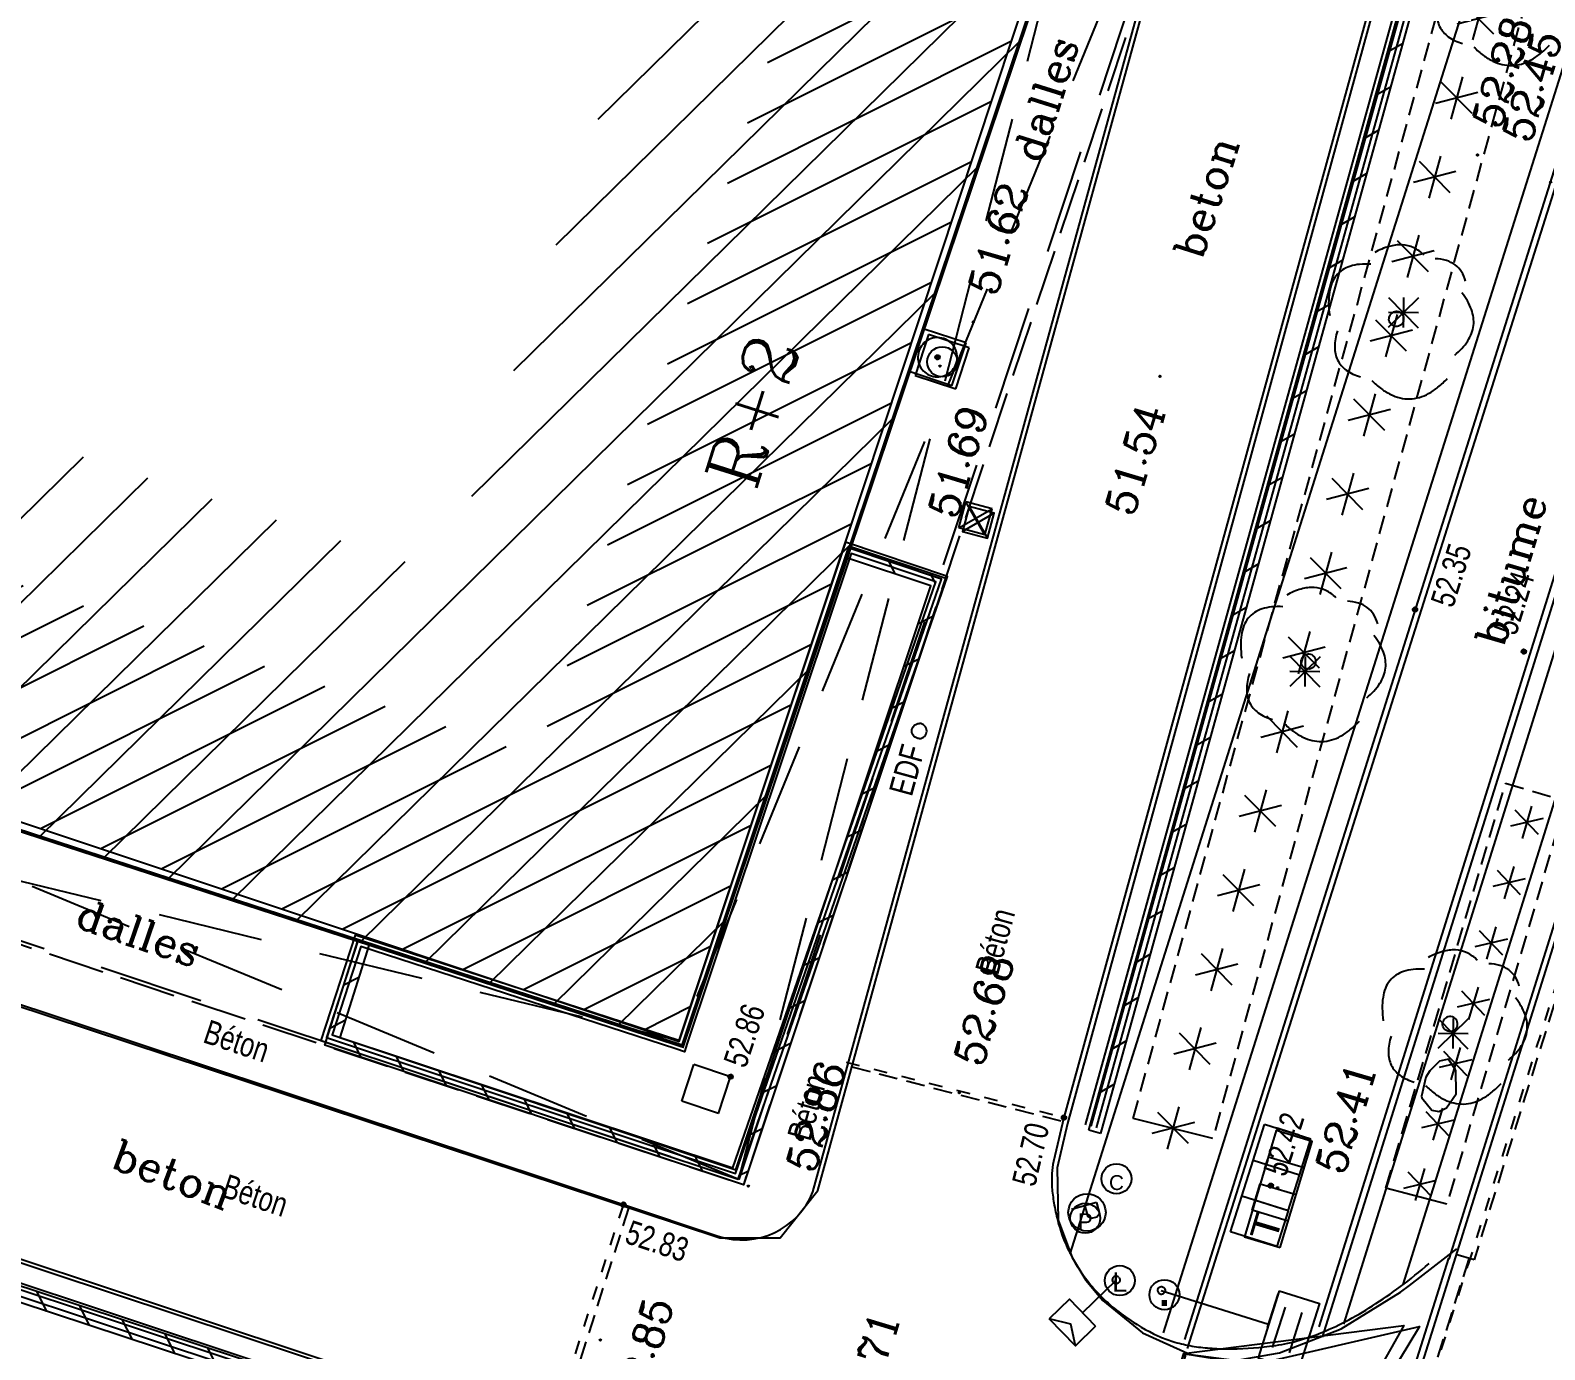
# Model space of a CAD drawing. Extents: x 661856 to 662117, y 6866905 to 6867165.
# Drawn here: x 662022.1 to 662042.29, y 6866949.5 to 6866967.09 of the extents above; entities that cross this region are included whole.
import ezdxf
from ezdxf.enums import TextEntityAlignment as Align

# ---------------------------------------------------------------- set-up
doc = ezdxf.new("R2010")
doc.units = 0
for name, pattern in [('CONTINU', [0]), ('HIDDEN', [0.375, 0.25, -0.125]), ('JSI_MCL0', [1, 0.5, 0.5]), ('JSI_TCO', [1, 0.5, 0.5]), ('JSI_TIC', [0.2, 0.08, 0.01, -0.1, 0.01]), ('JSI_TIL2', [1.2, 0.6, 0.1, -0.4, 0.1]), ('PARALLEL', [0]), ('USTATION2', [1, 0.75, -0.25])]:
    doc.linetypes.add(name, pattern=pattern)
doc.layers.get('0').update_dxf_attribs({"linetype": 'CONTINUOUS'})
for name, color, linetype in [('ALTI', 140, 'CONTINUOUS'), ('ARBRES', 3, 'CONTINU'), ('BATI', 6, 'CONTINUOUS'), ('BATI_LEGER', 7, 'CONTINU'), ('BATI_PUBLIC', 7, 'CONTINU'), ('BORDURE', 7, 'CONTINU'), ('COTE_ALTI', 8, 'CONTINU'), ('HACHURE', 7, 'CONTINUOUS'), ('HAIE', 3, 'CONTINU'), ('LIGNE_DIVERS', 7, 'CONTINU'), ('LIMITE', 7, 'CONTINUOUS'), ('MARQ-SOL', 6, 'CONTINU'), ('MARQUAGE', 7, 'CONTINUOUS'), ('MOB', 6, 'CONTINUOUS'), ('MOB-URB', 6, 'CONTINU'), ('MUR', 7, 'CONTINU'), ('NOM_DE_VOIE', 7, 'CONTINU'), ('OBJASS', 22, 'CONTINUOUS'), ('OBJDIVERS', 104, 'CONTINUOUS'), ('OBJEDF', 240, 'CONTINUOUS'), ('OBJET_ASSAINIS', 5, 'CONTINU'), ('OBJET_TELECOM', 4, 'CONTINU'), ('OBJTELECOM', 3, 'CONTINUOUS'), ('OUVRAGE_ART_PI', 7, 'CONTINU'), ('SIGNAL-VERTICA', 6, 'CONTINU'), ('TEXTE', 7, 'CONTINUOUS'), ('VEGETATION', 3, 'CONTINUOUS'), ('VOIRIE', 7, 'CONTINUOUS')]:
    doc.layers.add(name, color=color, linetype=linetype)
doc.styles.add('7-2', font='romanc.shx', dxfattribs={"height": 0.7})
doc.styles.add('COMPLEX', font='COMPLEX')
doc.styles.get("Standard").update_dxf_attribs({"font": 'ARIALUNI.ttf', "height": 2})
doc.linetypes.add('JSI_HAIED', pattern='A,0.48,0.06,-0.1,[138,jsi_form.shx,S=0.05,R=0,X=-0.1,Y=0],0.06', length=0.7)
doc.linetypes.add('JSI_HAIEG', pattern='A,0.48,0.06,-0.1,[137,jsi_form.shx,S=0.05,R=0,X=-0.1,Y=0],0.06', length=0.7)
doc.linetypes.add('JSI_MUD', pattern='A,0.0001,[130,jsi_form.shx,S=0.5,R=0,X=0.875,Y=0],-0.75', length=0.7501)
doc.linetypes.add('JSI_MUG', pattern='A,0.0001,[130,jsi_form.shx,S=0.5,R=0,X=-0.125,Y=0],-0.75', length=0.7501)
doc.linetypes.add('JSI_MUR', pattern='A,1e-06,-0.5,[130,jsi_form.shx,S=0.7,R=315,X=0.05,Y=0],-0.5', length=1.000001)

# ---------------------------------------------------------------- blocks, each defined once
blk = doc.blocks.new('*X93')
at = {"layer": 'HAIE', "color": 3, "linetype": 'CONTINU'}
for p, q in [((610682.44, 133477.927), (610682.026, 133478.34)), ((610682.309, 133478.416), (610682.158, 133477.851)), ((610682.516, 133478.21), (610681.951, 133478.057)), ((610682.027, 133477.357), (610681.877, 133476.792)), ((610682.234, 133477.151), (610681.67, 133476.998)), ((610682.159, 133476.868), (610681.745, 133477.281)), ((610681.877, 133475.809), (610681.463, 133476.222)), ((610681.745, 133476.298), (610681.595, 133475.733)), ((610681.952, 133476.092), (610681.388, 133475.939)), ((610681.595, 133474.75), (610681.181, 133475.163)), ((610681.463, 133475.239), (610681.313, 133474.674)), ((610681.67, 133475.033), (610681.106, 133474.881)), ((610681.313, 133473.691), (610680.899, 133474.104)), ((610681.182, 133474.18), (610681.031, 133473.615)), ((610681.389, 133473.974), (610680.824, 133473.822)), ((610680.9, 133473.121), (610680.75, 133472.556)), ((610681.107, 133472.915), (610680.543, 133472.763)), ((610681.032, 133472.632), (610680.618, 133473.045)), ((610680.75, 133471.573), (610680.336, 133471.986)), ((610680.618, 133472.062), (610680.468, 133471.497)), ((610680.825, 133471.856), (610680.261, 133471.704)), ((610680.468, 133470.515), (610680.054, 133470.927)), ((610680.336, 133471.003), (610680.186, 133470.438)), ((610680.543, 133470.797), (610679.979, 133470.645)), ((610680.187, 133469.456), (610679.773, 133469.868)), ((610680.055, 133469.944), (610679.904, 133469.379)), ((610680.262, 133469.738), (610679.697, 133469.586)), ((610679.773, 133468.885), (610679.623, 133468.32)), ((610679.98, 133468.679), (610679.416, 133468.527)), ((610679.905, 133468.397), (610679.491, 133468.809)), ((610679.623, 133467.338), (610679.209, 133467.75)), ((610679.491, 133467.826), (610679.341, 133467.261)), ((610679.698, 133467.62), (610679.134, 133467.468)), ((610679.341, 133466.279), (610678.927, 133466.691)), ((610679.209, 133466.767), (610679.059, 133466.203)), ((610679.416, 133466.561), (610678.852, 133466.409)), ((610679.06, 133465.22), (610678.646, 133465.632)), ((610678.928, 133465.708), (610678.777, 133465.144)), ((610679.135, 133465.502), (610678.57, 133465.35)), ((610678.646, 133464.649), (610678.496, 133464.085)), ((610678.853, 133464.443), (610678.289, 133464.291)), ((610678.778, 133464.161), (610678.364, 133464.573)), ((610678.364, 133463.59), (610678.214, 133463.026)), ((610678.496, 133463.102), (610678.082, 133463.514)), ((610678.571, 133463.384), (610678.007, 133463.232)), ((610678.214, 133462.043), (610677.8, 133462.455)), ((610678.082, 133462.531), (610677.932, 133461.967)), ((610678.289, 133462.325), (610677.725, 133462.173)), ((610677.933, 133460.984), (610677.519, 133461.396)), ((610677.801, 133461.472), (610677.65, 133460.908)), ((610678.008, 133461.266), (610677.444, 133461.114)), ((610677.519, 133460.413), (610677.369, 133459.849)), ((610677.726, 133460.207), (610677.162, 133460.055)), ((610677.651, 133459.925), (610677.237, 133460.337)), ((610677.237, 133459.355), (610677.087, 133458.79)), ((610677.444, 133459.148), (610676.88, 133458.996)), ((610677.369, 133458.866), (610676.955, 133459.278)), ((610677.087, 133457.807), (610676.673, 133458.219)), ((610676.956, 133458.296), (610676.805, 133457.731)), ((610677.163, 133458.089), (610676.598, 133457.937))]:
    blk.add_line(p, q, dxfattribs=at)
blk = doc.blocks.new('*X94')
at = {"layer": 'BATI_PUBLIC', "color": 7, "linetype": 'CONTINU'}
for p, q in [((610669.102, 133471.399), (610674.476, 133476.773)), ((610668.554, 133469.719), (610675.331, 133476.496)), ((610668.005, 133468.039), (610675.815, 133475.849)), ((610667.457, 133466.359), (610675.267, 133474.169)), ((610663.452, 133461.223), (610674.718, 133472.489)), ((610664.312, 133460.951), (610674.17, 133470.809)), ((610665.171, 133460.68), (610673.621, 133469.129)), ((610666.031, 133460.408), (610673.073, 133467.45)), ((610658.293, 133462.853), (610662.278, 133466.837)), ((610659.153, 133462.581), (610663.138, 133466.565)), ((610660.013, 133462.309), (610663.997, 133466.294)), ((610660.873, 133462.038), (610664.857, 133466.022)), ((610661.732, 133461.766), (610665.717, 133465.75)), ((610666.891, 133460.136), (610672.524, 133465.77)), ((610662.592, 133461.494), (610666.576, 133465.479)), ((610667.751, 133459.865), (610671.976, 133464.09)), ((610668.61, 133459.593), (610671.427, 133462.41)), ((610669.47, 133459.322), (610670.879, 133460.73))]:
    blk.add_line(p, q, dxfattribs=at)
blk = doc.blocks.new('*X95')
at = {"layer": 'MUR', "color": 7, "linetype": 'CONTINU'}
for p, q in [((610673.006, 133465.569), (610673.109, 133465.369)), ((610673.577, 133465.385), (610673.648, 133465.247)), ((610673.621, 133464.805), (610673.42, 133464.703)), ((610673.436, 133464.234), (610673.235, 133464.132)), ((610673.251, 133463.664), (610673.05, 133463.561)), ((610673.066, 133463.093), (610672.865, 133462.991)), ((610672.881, 133462.522), (610672.68, 133462.42)), ((610672.695, 133461.951), (610672.495, 133461.849)), ((610672.51, 133461.381), (610672.31, 133461.278)), ((610672.325, 133460.81), (610672.125, 133460.708)), ((610672.14, 133460.239), (610671.94, 133460.137)), ((610665.809, 133459.828), (610666.008, 133459.933)), ((610671.955, 133459.668), (610671.755, 133459.566)), ((610665.633, 133459.254), (610665.832, 133459.36)), ((610666.048, 133458.863), (610665.946, 133459.063)), ((610671.77, 133459.098), (610671.57, 133458.995)), ((610666.619, 133458.678), (610666.517, 133458.878)), ((610667.19, 133458.493), (610667.088, 133458.693)), ((610667.761, 133458.308), (610667.658, 133458.508)), ((610671.585, 133458.527), (610671.385, 133458.425)), ((610668.331, 133458.122), (610668.229, 133458.323)), ((610668.902, 133457.937), (610668.8, 133458.138)), ((610669.473, 133457.752), (610669.371, 133457.953)), ((610671.4, 133457.956), (610671.2, 133457.854)), ((610670.043, 133457.567), (610669.941, 133457.767)), ((610670.614, 133457.382), (610670.512, 133457.582)), ((610671.215, 133457.385), (610671.096, 133457.325))]:
    blk.add_line(p, q, dxfattribs=at)
blk = doc.blocks.new('*X97')
at = {"layer": 'MUR', "color": 7, "linetype": 'CONTINU'}
for p, q in [((610653.099, 133463.967), (610652.83, 133463.83)), ((610652.915, 133463.396), (610652.645, 133463.259)), ((610652.73, 133462.825), (610652.461, 133462.688)), ((610652.546, 133462.254), (610652.277, 133462.117)), ((610652.362, 133461.683), (610652.093, 133461.546)), ((610652.178, 133461.112), (610651.908, 133460.975)), ((610651.993, 133460.541), (610651.724, 133460.404)), ((610651.809, 133459.97), (610651.54, 133459.833)), ((610651.625, 133459.399), (610651.356, 133459.262)), ((610651.472, 133458.985), (610651.598, 133458.739)), ((610652.031, 133458.825), (610652.169, 133458.556)), ((610652.603, 133458.642), (610652.741, 133458.373)), ((610653.174, 133458.459), (610653.312, 133458.19)), ((610653.745, 133458.275), (610653.883, 133458.006)), ((610654.317, 133458.092), (610654.455, 133457.823)), ((610654.888, 133457.909), (610655.026, 133457.64)), ((610655.459, 133457.726), (610655.597, 133457.457)), ((610656.031, 133457.542), (610656.169, 133457.273)), ((610656.602, 133457.359), (610656.74, 133457.09)), ((610657.173, 133457.176), (610657.311, 133456.907)), ((610657.745, 133456.993), (610657.883, 133456.724)), ((610658.316, 133456.809), (610658.454, 133456.54)), ((610658.887, 133456.626), (610659.025, 133456.357)), ((610659.459, 133456.443), (610659.597, 133456.174)), ((610660.03, 133456.26), (610660.168, 133455.991)), ((610660.601, 133456.076), (610660.739, 133455.808)), ((610661.173, 133455.893), (610661.311, 133455.624)), ((610661.744, 133455.71), (610661.882, 133455.441)), ((610662.315, 133455.527), (610662.453, 133455.258)), ((610662.887, 133455.343), (610663.025, 133455.075)), ((610663.458, 133455.16), (610663.596, 133454.891)), ((610664.029, 133454.977), (610664.167, 133454.708)), ((610664.601, 133454.794), (610664.739, 133454.525)), ((610665.172, 133454.61), (610665.31, 133454.342)), ((610665.743, 133454.427), (610665.881, 133454.158)), ((610666.315, 133454.244), (610666.453, 133453.975)), ((610666.886, 133454.061), (610667.024, 133453.792)), ((610667.457, 133453.877), (610667.595, 133453.609)), ((610668.029, 133453.694), (610668.167, 133453.425))]:
    blk.add_line(p, q, dxfattribs=at)
blk = doc.blocks.new('*X98')
at = {"layer": 'MUR', "color": 7, "linetype": 'CONTINU'}
for p, q in [((610681.325, 133478.759), (610681.525, 133478.875)), ((610681.17, 133478.18), (610681.37, 133478.295)), ((610681.014, 133477.6), (610681.215, 133477.716)), ((610680.859, 133477.021), (610681.059, 133477.136)), ((610680.704, 133476.441), (610680.904, 133476.557)), ((610680.549, 133475.862), (610680.749, 133475.977)), ((610680.393, 133475.282), (610680.593, 133475.398)), ((610680.238, 133474.702), (610680.438, 133474.818)), ((610680.083, 133474.123), (610680.283, 133474.238)), ((610679.927, 133473.543), (610680.128, 133473.659)), ((610679.772, 133472.964), (610679.972, 133473.079)), ((610679.617, 133472.384), (610679.817, 133472.5)), ((610679.462, 133471.805), (610679.662, 133471.92)), ((610679.306, 133471.225), (610679.507, 133471.341)), ((610679.151, 133470.645), (610679.351, 133470.761)), ((610678.996, 133470.066), (610679.196, 133470.182)), ((610678.84, 133469.486), (610679.041, 133469.602)), ((610678.685, 133468.907), (610678.885, 133469.022)), ((610678.53, 133468.327), (610678.73, 133468.443)), ((610678.375, 133467.748), (610678.575, 133467.863)), ((610678.219, 133467.168), (610678.42, 133467.284)), ((610678.064, 133466.589), (610678.264, 133466.704)), ((610677.909, 133466.009), (610678.109, 133466.125)), ((610677.754, 133465.429), (610677.954, 133465.545)), ((610677.598, 133464.85), (610677.798, 133464.966)), ((610677.443, 133464.27), (610677.643, 133464.386)), ((610677.288, 133463.691), (610677.488, 133463.806)), ((610677.132, 133463.111), (610677.333, 133463.227)), ((610676.977, 133462.532), (610677.177, 133462.647)), ((610676.822, 133461.952), (610677.022, 133462.068)), ((610676.667, 133461.373), (610676.867, 133461.488)), ((610676.511, 133460.793), (610676.712, 133460.909)), ((610676.356, 133460.213), (610676.556, 133460.329)), ((610676.201, 133459.634), (610676.401, 133459.749)), ((610676.045, 133459.054), (610676.246, 133459.17)), ((610675.89, 133458.475), (610676.09, 133458.59))]:
    blk.add_line(p, q, dxfattribs=at)
blk = doc.blocks.new('*X107')
at = {"layer": 'HAIE', "color": 3, "linetype": 'CONTINU'}
for p, q in [((610681.779, 133462.184), (610681.345, 133462.076)), ((610681.717, 133461.969), (610681.406, 133462.291)), ((610681.623, 133462.345), (610681.5, 133461.915)), ((610681.548, 133461.378), (610681.114, 133461.269)), ((610681.486, 133461.162), (610681.175, 133461.484)), ((610681.393, 133461.538), (610681.269, 133461.108)), ((610681.317, 133460.571), (610680.883, 133460.462)), ((610681.256, 133460.356), (610680.945, 133460.677)), ((610681.162, 133460.732), (610681.039, 133460.301)), ((610681.086, 133459.764), (610680.652, 133459.655)), ((610681.025, 133459.549), (610680.714, 133459.871)), ((610680.931, 133459.925), (610680.808, 133459.494)), ((610680.856, 133458.957), (610680.421, 133458.849)), ((610680.794, 133458.742), (610680.483, 133459.064)), ((610680.7, 133459.118), (610680.577, 133458.688)), ((610680.625, 133458.15), (610680.19, 133458.042)), ((610680.563, 133457.935), (610680.252, 133458.257)), ((610680.469, 133458.311), (610680.346, 133457.881)), ((610680.394, 133457.343), (610679.96, 133457.235)), ((610680.332, 133457.128), (610680.021, 133457.45)), ((610680.238, 133457.504), (610680.115, 133457.074))]:
    blk.add_line(p, q, dxfattribs=at)
blk = doc.blocks.new('P20100')
for p, q in [((0, 0.994), (0, 0)), ((0.999, 0.994), (0, 0.994)), ((0.999, 0), (0.999, 0.994)), ((0, 0), (0.999, 0))]:
    blk.add_line(p, q)
blk.add_circle((0.496, 0.492), 0.35)
blk = doc.blocks.new('P27600')
for points in [[(0, 0), (1, 0), (1, 0.4), (0, 0.4), (0, 0)], [(0.25, 0), (0.25, 0.4), (0.5, 0.4), (0.5, 0), (0.75, 0), (0.75, 0.4)]]:
    blk.add_lwpolyline(points)
blk.add_text('T', height=0.288964).set_placement((0.023187, 0.061513))
blk = doc.blocks.new('P30300')
at = {"color": 0}
blk.add_circle((0, 0), 0.05, dxfattribs=at)
blk.add_attdef('COTE30300', (0.3, -0.6), '', height=0.3)
blk = doc.blocks.new('P30200')
at = {"color": 0}
blk.add_circle((0, 0), 0.05, dxfattribs=at)
blk.add_attdef('COTE30200', (0.3, -0.15), '', height=0.3)
blk = doc.blocks.new('P30500')
at = {"color": 0}
blk.add_circle((0, 0), 0.05, dxfattribs=at)
blk.add_attdef('COTE30500', text='', height=0.3).set_placement((-0.3, -0.15), align=Align.RIGHT)
blk = doc.blocks.new('P30800')
at = {"color": 0}
blk.add_circle((0, 0), 0.05, dxfattribs=at)
blk.add_attdef('COTE30800', text='', height=0.3).set_placement((0, -0.6), align=Align.CENTER)
blk = doc.blocks.new('P30600')
at = {"color": 0}
blk.add_circle((0, 0), 0.05, dxfattribs=at)
blk.add_attdef('COTE30600', text='', height=0.3).set_placement((-0.3, -0.6), align=Align.RIGHT)
blk = doc.blocks.new('P30100')
at = {"color": 0}
blk.add_circle((0, 0), 0.05, dxfattribs=at)
blk.add_attdef('COTE30100', (0.3, 0.3), '', height=0.3)
blk = doc.blocks.new('P29600')
blk.add_lwpolyline([(0, 0), (1, 0), (1, 1), (0, 1), (0, 0), (1, 1), (0, 1), (1, 0)])
blk = doc.blocks.new('P21900', base_point=(1, 1))
blk.add_circle((1, 1), 1)
blk.add_text('C', height=0.991).set_placement((0.5, 0.25), (1.5, 0.25), align=Align.ALIGNED)
blk = doc.blocks.new('P22100', base_point=(1, 1))
blk.add_circle((1, 1), 1)
blk.add_text('P', height=1.07).set_placement((0.5, 0.25), (1.5, 0.25), align=Align.ALIGNED)
blk = doc.blocks.new('P22000', base_point=(1, 1))
blk.add_circle((1, 1), 1)
blk.add_text('L', height=1.29).set_placement((0.5, 0.25), (1.5, 0.25), align=Align.ALIGNED)
blk = doc.blocks.new('P24400', base_point=(1, 1))
blk.add_circle((1, 1), 1)
blk.add_text('.', height=2.58).set_placement((0.5, 0.25), (1.5, 0.25), align=Align.ALIGNED)
blk = doc.blocks.new('P23000')
at = {"color": 3}
for p, q in [((-1, 1), (1, -1)), ((1, 1), (-1, -1)), ((1, 0), (-1, 0)), ((0, 1), (0, -1))]:
    blk.add_line(p, q, dxfattribs=at)
blk = doc.blocks.new('$B_220')
at = {"color": 0, "linetype": 'BYBLOCK', "flags": 128}
for points in [[(0.297, 0.272, 0.039633), (0.273, 0.344, 0.053426), (0.241, 0.401, 0.147584), (0.154, 0.47, 0.071882), (0.099, 0.483, 0.058066), (0.036, 0.48, 0.043501), (-0.035, 0.463, 0.032041), (-0.113, 0.431)], [(-0.195, 0.351, 0.077685), (-0.303, 0.336, 0.115926), (-0.379, 0.292, 0.119307), (-0.426, 0.217, 0.082378), (-0.441, 0.113)], [(0.461, -0.046, 0.087593), (0.487, 0.033, 0.096392), (0.482, 0.113, 0.080457), (0.446, 0.192, 0.056881), (0.379, 0.272)], [(-0.441, 0.033, 0.03619), (-0.474, -0.044, 0.046233), (-0.492, -0.116, 0.121403), (-0.482, -0.245, 0.119181), (-0.41, -0.354, 0.044648), (-0.351, -0.401, 0.034835), (-0.277, -0.443)], [(0.379, -0.364, 0.076898), (0.431, -0.319, 0.090424), (0.461, -0.265, 0.083207), (0.472, -0.2, 0.062964), (0.461, -0.126)], [(-0.113, -0.443, 0.078382), (0.005, -0.498, 0.113914), (0.113, -0.503, 0.115194), (0.21, -0.458, 0.080222), (0.297, -0.364)]]:
    blk.add_lwpolyline(points, format="xyb", dxfattribs=at)
blk = doc.blocks.new('$B_200')
at = {"color": 0, "linetype": 'BYBLOCK', "flags": 128}
for points in [[(0, -0.5, -0.414214), (-0.5, 0, -0.414214), (0, 0.5)], [(0, -0.5, 0.414214), (0.5, 0, 0.414214), (0, 0.5)]]:
    blk.add_lwpolyline(points, format="xyb", dxfattribs=at)
blk = doc.blocks.new('$B_001')
at = {"color": 0, "linetype": 'BYBLOCK', "flags": 128}
for points in [[(0, 0), (0, 1)], [(0, 1), (1, 1)], [(1, 0), (1, 1)], [(0, 0), (1, 0)]]:
    blk.add_lwpolyline(points, dxfattribs=at)
blk = doc.blocks.new('$B_020')
at = {"color": 0, "linetype": 'BYBLOCK', "flags": 128}
for points in [[(0, 0), (0, 1)], [(0, 1), (1, 1)], [(1, 0), (1, 1)], [(0, 0), (1, 0)]]:
    blk.add_lwpolyline(points, dxfattribs=at)
for points in [[(0.5, 0.0625, -0.4142136), (0.0625, 0.5, -0.4142136), (0.5, 0.9375)], [(0.5, 0.0625, 0.4142136), (0.9375, 0.5, 0.4142136), (0.5, 0.9375)]]:
    blk.add_lwpolyline(points, format="xyb", dxfattribs=at)
blk = doc.blocks.new('$B_115')
at = {"color": 0, "linetype": 'BYBLOCK', "flags": 128}
for points in [[(-0.312, 1), (-0.312, 1.375), (0.312, 1.375)], [(-0.312, 1), (0.312, 1), (0.312, 1.375)], [(-0.188, 1.25), (0.188, 1.25)], [(-0.188, 1.094), (0.188, 1.094)], [(0.031, 1), (-0.281, 1)], [(0, 0), (0, 1)]]:
    blk.add_lwpolyline(points, dxfattribs=at)
blk = doc.blocks.new('$B_110')
at = {"color": 0, "linetype": 'BYBLOCK', "flags": 128}
for points in [[(-0.25, 0.625), (-0.25, 1), (0, 0.844), (0.25, 1)], [(-0.25, 0.625), (0.25, 0.625), (0.25, 1)], [(-0.25, 1), (0.25, 1)], [(0, 0.625), (0, 0)]]:
    blk.add_lwpolyline(points, dxfattribs=at)
blk = doc.blocks.new('$B_030')
at = {"color": 0, "linetype": 'BYBLOCK', "flags": 128}
for points in [[(0, 0), (0, 1)], [(0, 1), (1, 1)], [(0, 1), (1, 0)], [(0, 0), (1, 1)], [(1, 0), (1, 1)], [(0, 0), (1, 0)]]:
    blk.add_lwpolyline(points, dxfattribs=at)
blk = doc.blocks.new('$B_210')
at = {"linetype": 'CONTINUOUS'}
blk.add_hatch(color=0, dxfattribs=at).paths.add_polyline_path([(0, -0.5, -1), (0, 0.5, -1)])
at = {"color": 0, "linetype": 'BYBLOCK', "flags": 128}
blk.add_lwpolyline([(0, -0.5, -1), (0, 0.5, -1)], format="xyb", close=True, dxfattribs=at)

msp = doc.modelspace()

# ---------------------------------------------------------------- hatches: boundary and pattern name
at = {"layer": 'HACHURE'}
h = msp.add_hatch(dxfattribs=at)
h.set_pattern_fill('_USER', color=256, scale=0.6, angle=26.5676, style=0, pattern_type=0)
h.set_pattern_definition([(26.56761368, (50261.49716, 6738626.0907), (-0.2683521585, 0.5366443133), [])])
edge = h.paths.add_edge_path()
edge.add_line((661932.568, 6866987.86), (661945.677, 6866983.487))
edge.add_line((661945.677, 6866983.487), (661946.665, 6866986.457))
edge.add_line((661946.665, 6866986.457), (661963.755, 6866980.758))
edge.add_line((661963.755, 6866980.758), (661963.244, 6866979.245))
edge.add_line((661963.244, 6866979.245), (661980.522, 6866973.462))
edge.add_line((661980.522, 6866973.462), (662010.428, 6866963.543))
edge.add_line((662010.428, 6866963.543), (662028.856, 6866957.401))
edge.add_line((662028.856, 6866957.401), (662030.123, 6866961.207))
edge.add_line((662030.123, 6866961.207), (662033.604, 6866971.712))
edge.add_line((661931.619, 6866985.015), (661947.576, 6866979.691))
edge.add_line((661947.576, 6866979.691), (661948.564, 6866982.662))
edge.add_line((661948.564, 6866982.662), (661959.95, 6866978.865))
edge.add_line((661959.95, 6866978.865), (661958.946, 6866975.891))
edge.add_line((661958.946, 6866975.891), (661961.96, 6866974.898))
edge.add_line((661961.96, 6866974.898), (661962.447, 6866976.348))
edge.add_line((661962.447, 6866976.348), (661979.574, 6866970.616))
edge.add_line((661979.574, 6866970.616), (662009.482, 6866960.696))
edge.add_line((662009.482, 6866960.696), (662030.755, 6866953.606))
edge.add_line((662030.755, 6866953.606), (662032.97, 6866960.261))
edge.add_line((662032.97, 6866960.261), (662036.452, 6866970.768))
edge.add_line((662036.452, 6866970.768), (662033.597, 6866971.692))
edge.add_line((661931.619, 6866985.015), (661932.568, 6866987.86))

# ---------------------------------------------------------------- linework, layer by layer
at = {"layer": 'BATI', "elevation": 57.333, "flags": 128}
msp.add_lwpolyline([(661931.619, 6866985.015), (661947.576, 6866979.691), (661948.564, 6866982.662), (661959.95, 6866978.865), (661958.946, 6866975.891), (661961.96, 6866974.898), (661962.447, 6866976.348), (661979.574, 6866970.616), (662009.482, 6866960.696), (662030.755, 6866953.606), (662032.97, 6866960.261), (662036.452, 6866970.768)], dxfattribs=at)
at = {"layer": 'BATI', "linetype": 'JSI_TIL2', "ltscale": 2, "elevation": 57.333, "flags": 128}
for points in [[(662034.1, 6866973.209), (662038.203, 6866971.781), (662031.551, 6866951.764), (662013.13, 6866957.884), (661978.876, 6866969.27), (661961.96, 6866974.898)], [(662038.203, 6866971.781), (662030.748, 6866953.62)], [(662031.551, 6866951.764), (662036.452, 6866970.768)], [(662031.551, 6866951.764), (662013.508, 6866959.245)], [(662013.13, 6866957.884), (662030.748, 6866953.62)]]:
    msp.add_lwpolyline(points, dxfattribs=at)
at = {"layer": 'BATI_LEGER', "color": 7, "linetype": 'USTATION2'}
msp.add_lwpolyline([(662038.284, 6866971.734), (662031.609, 6866951.693), (662012.863, 6866957.923)], dxfattribs=at)
at = {"layer": 'BATI_PUBLIC', "color": 7, "linetype": 'CONTINU', "const_width": 0.05}
msp.add_lwpolyline([(661957.151, 6867019.15), (661965.107, 6867042.65), (661969.045, 6867041.317), (661969.767, 6867043.45), (661972.676, 6867042.485), (661973.234, 6867044.186), (661977.083, 6867042.946), (661976.554, 6867041.277), (661979.416, 6867040.259), (661978.731, 6867038.169), (661982.647, 6867036.833), (661974.066, 6867011.068), (661975.832, 6867010.48), (661974.571, 6867006.668), (661972.797, 6867007.259), (661971.887, 6867004.525), (661973.497, 6867001.543), (661972.323, 6866998.095), (661969.418, 6866996.699), (661968.353, 6866993.476), (662036.575, 6866970.737), (662030.798, 6866953.544), (662013.322, 6866959.229)], dxfattribs=at)
at = {"layer": 'BORDURE', "linetype": 'JSI_TCO', "ltscale": 2, "elevation": 57.333, "flags": 128}
for points in [[(662041.018, 6866950.704), (662054.066, 6866992.239), (662058.775, 6867007.264), (662065.75, 6867029.431, 0.009327), (662065.906, 6867029.968, 0.004948), (662066.1, 6867030.711, 0.020273), (662066.199, 6867031.194, 0.021293), (662066.291, 6867031.965, 0.016042), (662066.331, 6867032.858)], [(662017.711, 6866957.847), (662017.037, 6866955.736), (662030.011, 6866951.431), (662031.275, 6866951.01, 0.397303), (662032.535, 6866951.6), (662037.702, 6866970.364), (662038.792, 6866974.671)], [(662035.883, 6866952.591), (662035.745, 6866952.005, 0.042412), (662035.722, 6866951.845, 0.032736), (662035.724, 6866951.66, 0.025243), (662035.75, 6866951.452, 0.019691), (662035.8, 6866951.219, 0.046029), (662035.932, 6866950.847, 0.068732), (662036.264, 6866950.332, 0.062945), (662036.704, 6866949.933, 0.043442), (662037.135, 6866949.682, 0.035607), (662037.336, 6866949.605, 0.030208), (662037.563, 6866949.55, 0.0233), (662037.796, 6866949.519, 0.019694), (662038.05, 6866949.507, 0.030727), (662038.626, 6866949.541, 0.034613), (662038.951, 6866949.602, 0.030183), (662039.287, 6866949.712, 0.025951), (662039.636, 6866949.871, 0.022005), (662039.996, 6866950.08, 0.018625), (662040.369, 6866950.337, 0.015804), (662040.753, 6866950.644)]]:
    msp.add_lwpolyline(points, format="xyb", dxfattribs=at)
for points in [[(662039.285, 6866949.802), (662052.686, 6866992.547), (662058.018, 6867009.554), (662063.22, 6867026.096)], [(662041.709, 6866973.654), (662040.573, 6866969.655), (662035.883, 6866952.591)], [(662037.496, 6866949.632), (662044.693, 6866972.418)], [(662029.019, 6866948.358), (662016.006, 6866952.687), (662012.23, 6866953.931), (662013.764, 6866958.506), (662013.48, 6866958.606)], [(662033.349, 6866926.379), (662034.13, 6866928.898), (662041.016, 6866950.716)]]:
    msp.add_lwpolyline(points, dxfattribs=at)
at = {"layer": 'BORDURE', "color": 7, "linetype": 'CONTINUOUS'}
for points in [[(662017.791, 6866957.771), (662017.107, 6866955.674), (662031.294, 6866950.987), (662032.101, 6866950.989), (662032.604, 6866951.62), (662037.76, 6866970.353), (662038.987, 6866974.666)], [(662041.74, 6866973.668), (662040.559, 6866969.37), (662035.932, 6866952.511), (662035.791, 6866951.921), (662035.806, 6866951.221), (662035.995, 6866950.723), (662036.176, 6866950.425), (662036.401, 6866950.153), (662036.929, 6866949.721), (662037.572, 6866949.43), (662038.152, 6866949.357), (662038.221, 6866949.362), (662038.758, 6866949.456), (662039.578, 6866949.772), (662040.371, 6866950.262), (662040.49, 6866950.352), (662041.121, 6866950.839)], [(662044.545, 6866972.738), (662044.851, 6866972.637), (662037.526, 6866949.512)], [(662039.33, 6866949.661), (662045.511, 6866969.343)], [(662046.608, 6866968.243), (662040.149, 6866947.693), (662037.301, 6866938.749)], [(662028.944, 6866947.832), (662029.095, 6866948.291), (662012.281, 6866953.863), (662013.804, 6866958.432), (662013.58, 6866958.525)]]:
    msp.add_lwpolyline(points, dxfattribs=at)
msp.add_polyline3d([(662041.106, 6866953.226, 52.128), (662041.01, 6866953.369, 52.134), (662040.892, 6866953.345, 52.143), (662040.763, 6866953.215, 52.157), (662040.71, 6866953.131, 52.164), (662040.65, 6866952.878, 52.182), (662040.654, 6866952.856, 52.185), (662040.787, 6866952.69, 52.213), (662040.883, 6866952.671, 52.226), (662040.985, 6866952.719, 52.194), (662041.111, 6866952.908, 52.131), (662041.113, 6866952.914, 52.131), (662041.107, 6866953.223, 52.128)], close=True, dxfattribs=at)
at = {"layer": 'HAIE', "color": 3, "linetype": 'HIDDEN'}
for points in [[(662036.806, 6866952.578), (662042.481, 6866973.199), (662043.538, 6866972.908), (662037.869, 6866952.311)], [(662040.177, 6866951.649), (662041.772, 6866957.05), (662042.576, 6866956.812), (662040.988, 6866951.434)]]:
    msp.add_lwpolyline(points, dxfattribs=at)
at = {"layer": 'HAIE', "color": 3, "linetype": 'CONTINUOUS'}
for points in [[(662037.869, 6866952.311), (662036.806, 6866952.578)], [(662040.988, 6866951.434), (662040.177, 6866951.649)]]:
    msp.add_lwpolyline(points, dxfattribs=at)
at = {"layer": 'LIGNE_DIVERS', "color": 7, "linetype": 'HIDDEN'}
for points in [[(662046.796, 6866968.057), (662041.351, 6866950.695), (662041.104, 6866950.766)], [(662033.057, 6866953.267), (662035.929, 6866952.523)], [(662029.095, 6866948.291), (662030.084, 6866951.384)], [(662041.28, 6866950.707), (662037.47, 6866938.696)]]:
    msp.add_lwpolyline(points, dxfattribs=at)
at = {"layer": 'LIMITE', "linetype": 'JSI_TCO', "ltscale": 2}
msp.add_line((662042.162, 6866973.517, 108.079), (662036.313, 6866952.456, 109.949), dxfattribs=at)
at = {"layer": 'LIMITE', "linetype": 'JSI_MUD', "ltscale": 0.15}
msp.add_line((662036.281, 6866952.621, 109.936), (662036.241, 6866952.476, 109.949), dxfattribs=at)
at = {"layer": 'LIMITE', "linetype": 'JSI_TCO', "ltscale": 2, "elevation": 57.333, "flags": 128}
for points in [[(662042.017, 6866973.558), (662036.168, 6866952.496)], [(662028.918, 6866948.074), (662015.922, 6866952.393), (662011.86, 6866953.729), (662013.669, 6866959.191)]]:
    msp.add_lwpolyline(points, dxfattribs=at)
at = {"layer": 'LIMITE', "linetype": 'JSI_MUR', "ltscale": 0.15, "elevation": 57.333, "flags": 128}
msp.add_lwpolyline([(662042.089, 6866973.537), (662036.241, 6866952.476)], dxfattribs=at)
at = {"layer": 'LIMITE', "linetype": 'JSI_TCO', "ltscale": 2, "elevation": 57.333, "flags": 128}
for points in [[(662030.748, 6866953.62), (662026.432, 6866955.022), (662025.976, 6866953.619), (662031.541, 6866951.77), (662034.329, 6866959.807), (662032.97, 6866960.261)], [(662030.711, 6866953.506), (662026.509, 6866954.871), (662026.127, 6866953.695), (662031.467, 6866951.921), (662034.175, 6866959.732), (662033.046, 6866960.11), (662030.862, 6866953.582), (662030.825, 6866953.469)]]:
    msp.add_lwpolyline(points, close=True, dxfattribs=at)
at = {"layer": 'LIMITE', "linetype": 'JSI_MUR', "ltscale": 0.12, "elevation": 57.333, "flags": 128}
msp.add_lwpolyline([(662030.73, 6866953.563), (662026.471, 6866954.947), (662026.051, 6866953.657), (662031.504, 6866951.845), (662034.252, 6866959.769), (662033.008, 6866960.186), (662030.805, 6866953.601), (662030.787, 6866953.544)], close=True, dxfattribs=at)
at = {"layer": 'LIMITE', "linetype": 'JSI_MUR', "ltscale": 0.17, "elevation": 57.333, "flags": 128}
msp.add_lwpolyline([(662028.891, 6866947.993), (662015.895, 6866952.312), (662011.834, 6866953.648), (662011.753, 6866953.675), (662011.779, 6866953.756), (662013.588, 6866959.218)], dxfattribs=at)
at = {"layer": 'LIMITE', "linetype": 'JSI_MUG', "ltscale": 0.12, "elevation": 57.333, "flags": 128}
msp.add_lwpolyline([(662030.73, 6866953.563), (662030.616, 6866953.6)], dxfattribs=at)
at = {"layer": 'LIMITE', "linetype": 'JSI_MUD', "ltscale": 0.12, "elevation": 57.333, "flags": 128}
msp.add_lwpolyline([(662030.843, 6866953.715), (662030.805, 6866953.601), (662030.787, 6866953.544), (662030.73, 6866953.563)], dxfattribs=at)
at = {"layer": 'LIMITE', "linetype": 'JSI_TCO', "ltscale": 2}
msp.add_polyline3d([(662028.864, 6866947.912, 110.166), (662015.868, 6866952.231, 108.59), (662011.807, 6866953.568, 108.593), (662011.645, 6866953.621, 108.593), (662011.699, 6866953.783, 108.593), (662013.508, 6866959.245, 108.464)], dxfattribs=at)
at = {"layer": 'MARQ-SOL', "color": 6, "linetype": 'CONTINUOUS'}
msp.add_lwpolyline([(662036.314, 6866939.038), (662037.498, 6866949.442), (662038.41, 6866949.292), (662040.626, 6866949.807), (662034.244, 6866939.242), (662037.51, 6866949.423)], dxfattribs=at)
at = {"layer": 'MARQUAGE', "linetype": 'JSI_MCL0', "ltscale": 2, "elevation": 57.333, "flags": 128}
msp.add_lwpolyline([(662035.802, 6866934.803), (662034.003, 6866938.446), (662037.483, 6866949.445), (662040.415, 6866949.817), (662034.034, 6866938.49)], dxfattribs=at)
at = {"layer": 'MOB', "linetype": 'BYBLOCK'}
for p, q in [((662036.317, 6866951.458, 57.333), (662035.985, 6866951.367, 57.333)), ((662036.207, 6866951.266, 57.333), (662036.166, 6866951.416, 57.333)), ((662036.317, 6866951.458, 57.333), (662036.358, 6866951.307, 57.333)), ((662036.245, 6866951.244, 57.333), (662036.207, 6866951.266, 57.333)), ((662036.321, 6866951.264, 57.333), (662036.245, 6866951.244, 57.333)), ((662036.358, 6866951.307, 57.333), (662036.321, 6866951.264, 57.333))]:
    msp.add_line(p, q, dxfattribs=at)
at = {"layer": 'MOB'}
msp.add_circle((662036.191, 6866951.326, 57.333), 0.249, dxfattribs=at)
at = {"layer": 'MUR', "color": 7, "linetype": 'PARALLEL'}
for points in [[(662036.214, 6866952.422), (662042.071, 6866973.558)], [(662042.229, 6866973.514), (662036.372, 6866952.378)], [(662033.038, 6866960.203), (662034.308, 6866959.782), (662031.609, 6866951.693), (662026.029, 6866953.556), (662026.47, 6866954.946)], [(662026.621, 6866954.898), (662026.228, 6866953.657), (662031.509, 6866951.894), (662034.107, 6866959.681), (662032.984, 6866960.054)], [(662028.938, 6866947.822), (662011.693, 6866953.516), (662013.562, 6866959.144)], [(662013.764, 6866959.076), (662011.963, 6866953.652), (662029.005, 6866948.025)]]:
    msp.add_lwpolyline(points, dxfattribs=at)
at = {"layer": 'MUR', "color": 7, "linetype": 'CONTINUOUS'}
for points in [[(662032.984, 6866960.054), (662033.038, 6866960.203)], [(662036.372, 6866952.378), (662036.214, 6866952.422)]]:
    msp.add_lwpolyline(points, dxfattribs=at)
at = {"layer": 'VEGETATION', "linetype": 'JSI_HAIED', "ltscale": 2, "elevation": 57.333, "flags": 128}
for points in [[(662063.506, 6867026.006), (662058.304, 6867009.464), (662052.973, 6866992.457), (662039.61, 6866949.836)], [(662037.209, 6866949.722), (662044.407, 6866972.509)]]:
    msp.add_lwpolyline(points, dxfattribs=at)
at = {"layer": 'VEGETATION', "linetype": 'JSI_HAIEG', "ltscale": 2, "elevation": 57.333, "flags": 128}
for points in [[(662064.078, 6867025.826), (662058.876, 6867009.284), (662053.545, 6866992.278), (662040.404, 6866950.364)], [(662035.968, 6866950.773), (662042.976, 6866972.96)]]:
    msp.add_lwpolyline(points, dxfattribs=at)
at = {"layer": 'VOIRIE', "linetype": 'JSI_TIC', "ltscale": 2, "elevation": 57.333, "flags": 128}
msp.add_lwpolyline([(662041.275, 6866950.623), (662054.324, 6866992.158), (662059.032, 6867007.183), (662066.008, 6867029.35, 0.009304), (662066.166, 6867029.894, 0.004973), (662066.361, 6867030.645, 0.02036), (662066.465, 6867031.15, 0.021232), (662066.56, 6867031.941, 0.016104), (662066.601, 6867032.854)], format="xyb", dxfattribs=at)
for points in [[(662032.979, 6866953.331), (662035.88, 6866952.595)], [(662029.019, 6866948.358), (662030.015, 6866951.438)], [(662033.607, 6866926.299), (662034.388, 6866928.817), (662041.274, 6866950.634)]]:
    msp.add_lwpolyline(points, dxfattribs=at)

# ---------------------------------------------------------------- block references
at = {"layer": 'ALTI', "linetype": 'CONTINUOUS'}
for p, xscale, yscale, rotation in [((662034.198, 6866962.728, 57.333), 0.0600000001248697, 0.0600000001248697, 71.66594914251044), ((662040.565, 6866959.365, 57.333), 0.0600000001055083, 0.0600000001055083, 72.47102519460363), ((662042.015, 6866958.804, 57.333), 0.0600000001813464, 0.0600000001813464, 72.59289878158079), ((662031.438, 6866953.135, 57.333), 0.0600000002199093, 0.0600000002199093, 71.61829506852018), ((662035.883, 6866952.591, 57.333), 0.0599999999248652, 0.0599999999248652, 256.7184977929723), ((662038.641, 6866951.684, 57.333), 0.0600000001055083, 0.0600000001055083, 72.47102519460363), ((662030.011, 6866951.431, 57.333), 0.0600000000785809, 0.0600000000785809, 341.5804535450617)]:
    msp.add_blockref('$B_210', p, dxfattribs=dict(at, xscale=xscale, yscale=yscale, rotation=rotation))
at = {"layer": 'ARBRES', "color": 3, "linetype": 'CONTINU', "xscale": 0.1999999999095632, "yscale": 0.1999999999095632, "rotation": 359.5109626559351}
for p in [(662040.41, 6866963.324), (662039.097, 6866958.537), (662041.072, 6866953.711)]:
    msp.add_blockref('P23000', p, dxfattribs=at)
at = {"layer": 'BATI_PUBLIC', "color": 7, "linetype": 'CONTINU', "rotation": 359.5109627095217}
msp.add_blockref('*X94', (50243.611, 6738711.553), dxfattribs=at)
at = {"layer": 'COTE_ALTI', "color": 8}
ref = msp.add_blockref('P30200', (662041.397, 6866965.424, 52.28), dxfattribs=dict(at, xscale=0.2000000003706532, yscale=0.2000000003706532, rotation=73.31096317646008))
ref.add_attrib('COTE30200', '52.28', (662041.703, 6866965.75, 52.28), dxfattribs={"color": 8, "height": 0.4, "rotation": 73.311, "style": 'COMPLEX'})
ref = msp.add_blockref('P30100', (662042.372, 6866965.066, 52.45), dxfattribs=dict(at, xscale=0.2000000003706532, yscale=0.2000000003706532, rotation=73.31096317646008))
ref.add_attrib('COTE30100', '52.45', (662042.103, 6866965.564, 52.45), dxfattribs={"color": 8, "height": 0.4, "rotation": 73.311, "style": 'COMPLEX'})
ref = msp.add_blockref('P30200', (662034.674, 6866963.199, 51.623), dxfattribs=dict(at, xscale=0.2000000003706532, yscale=0.2000000003706532, rotation=73.31096317646008))
ref.add_attrib('COTE30200', '51.62', (662034.981, 6866963.525, 51.623), dxfattribs={"color": 8, "height": 0.4, "rotation": 73.311, "style": 'COMPLEX'})
ref = msp.add_blockref('P30600', (662034.231, 6866962.61, 51.69), dxfattribs=dict(at, xscale=0.2000000003706532, yscale=0.2000000003706532, rotation=73.31096317646008))
ref.add_attrib('COTE30600', '51.69', dxfattribs={"color": 8, "height": 0.4, "rotation": 73.311, "style": 'COMPLEX'}).set_placement((662034.883, 6866961.997, 51.69), align=Align.RIGHT)
ref = msp.add_blockref('P30500', (662037.164, 6866962.474, 51.544), dxfattribs=dict(at, xscale=0.2000000003706532, yscale=0.2000000003706532, rotation=73.31096317646008))
ref.add_attrib('COTE30500', '51.54', dxfattribs={"color": 8, "height": 0.4, "rotation": 73.311, "style": 'COMPLEX'}).set_placement((662037.241, 6866962.033, 51.544), align=Align.RIGHT)
ref = msp.add_blockref('P30200', (662034.487, 6866952.923, 52.679), dxfattribs=dict(at, xscale=0.2000000003706532, yscale=0.2000000003706532, rotation=73.31096317646008))
ref.add_attrib('COTE30200', '52.68', (662034.793, 6866953.248, 52.679), dxfattribs={"color": 8, "height": 0.4, "rotation": 73.311, "style": 'COMPLEX'})
ref = msp.add_blockref('P30300', (662031.675, 6866951.677, 52.861), dxfattribs=dict(at, xscale=0.2000000003706532, yscale=0.2000000003706532, rotation=73.31096317646008))
ref.add_attrib('COTE30300', '52.86', (662032.556, 6866951.83, 52.861), dxfattribs={"color": 8, "height": 0.4, "rotation": 73.311, "style": 'COMPLEX'})
ref = msp.add_blockref('P30300', (662038.734, 6866951.654, 52.405), dxfattribs=dict(at, xscale=0.2000000003706532, yscale=0.2000000003706532, rotation=73.31096317646008))
ref.add_attrib('COTE30300', '52.41', (662039.615, 6866951.808, 52.405), dxfattribs={"color": 8, "height": 0.4, "rotation": 73.311, "style": 'COMPLEX'})
ref = msp.add_blockref('P30800', (662029.703, 6866949.625, 52.851), dxfattribs=dict(at, xscale=0.2000000003706532, yscale=0.2000000003706532, rotation=73.31096317646008))
ref.add_attrib('COTE30800', '52.85', dxfattribs={"color": 8, "height": 0.4, "rotation": 73.311, "style": 'COMPLEX'}).set_placement((662030.47, 6866949.396, 52.851), align=Align.CENTER)
ref = msp.add_blockref('P30100', (662033.532, 6866947.984, 52.714), dxfattribs=dict(at, xscale=0.2000000003706532, yscale=0.2000000003706532, rotation=73.31096317646008))
ref.add_attrib('COTE30100', '52.71', (662033.263, 6866948.482, 52.714), dxfattribs={"color": 8, "height": 0.4, "rotation": 73.311, "style": 'COMPLEX'})
at = {"layer": 'HAIE', "color": 3, "linetype": 'CONTINU', "rotation": 359.5109627095217}
for name in ['*X93', '*X107']:
    msp.add_blockref(name, (50243.611, 6738711.553), dxfattribs=at)
at = {"layer": 'MOB', "linetype": 'CONTINUOUS'}
for name, p, xscale, yscale, rotation in [('$B_030', (662034.829, 6866960.359, 57.333), 0.3600384702972518, 0.359999999569679, 74.59882362281705), ('$B_115', (662037.182, 6866950.287, 57.333), 1.500000000405737, 1.500000000405737, 252.471025228298), ('$B_200', (662036.578, 6866950.425, 57.333), 0.1000000000773058, 0.1000000000773058, 134.2837767224889), ('$B_200', (662037.182, 6866950.287, 57.333), 0.1000000004368097, 0.1000000004368097, 252.4710253117796)]:
    msp.add_blockref(name, p, dxfattribs=dict(at, xscale=xscale, yscale=yscale, rotation=rotation))
at = {"layer": 'MOB', "linetype": 'CONTINUOUS', "rotation": 134.2837767358708}
msp.add_blockref('$B_110', (662036.578, 6866950.425, 57.333), dxfattribs=at)
at = {"layer": 'MOB-URB', "color": 6, "linetype": 'CONTINU', "xscale": 0.1999999999095632, "yscale": 0.1999999999095632, "rotation": 359.5109626559351}
for name, p in [('P22100', (662036.168, 6866951.249)), ('P22000', (662036.628, 6866950.418)), ('P24400', (662037.223, 6866950.229))]:
    msp.add_blockref(name, p, dxfattribs=at)
at = {"layer": 'MUR', "color": 7, "linetype": 'CONTINU', "rotation": 359.5109627095217}
for name in ['*X98', '*X95', '*X97']:
    msp.add_blockref(name, (50243.611, 6738711.553), dxfattribs=at)
at = {"layer": 'OBJASS', "linetype": 'CONTINUOUS', "xscale": 0.599978682804317, "yscale": 0.5999999999026807, "rotation": 71.66987895100142}
msp.add_blockref('$B_020', (662034.389, 6866962.349, 57.333), dxfattribs=at)
at = {"layer": 'OBJDIVERS', "linetype": 'CONTINUOUS', "xscale": 0.5145646410849014, "yscale": 0.5145999999490779, "rotation": 71.70726910285724}
msp.add_blockref('$B_001', (662031.277, 6866952.647, 57.333), dxfattribs=at)
at = {"layer": 'OBJEDF', "linetype": 'CONTINUOUS', "xscale": 0.200000000007993, "yscale": 0.200000000007993, "zscale": 0.200000000007993, "rotation": 359.5189646696051}
msp.add_blockref('$B_200', (662033.955, 6866957.745, 57.333), dxfattribs=at)
at = {"layer": 'OBJET_ASSAINIS', "color": 5, "linetype": 'CONTINU', "xscale": 0.5740078996409621, "yscale": 0.5740078996409621, "rotation": 71.86522270734622}
msp.add_blockref('P20100', (662034.441, 6866962.308), dxfattribs=at)
at = {"layer": 'OBJET_TELECOM', "color": 4, "linetype": 'CONTINU', "xscale": 1.476920000396234, "yscale": 1.248705999858898, "rotation": 73.27254271597616}
msp.add_blockref('P27600', (662038.767, 6866950.858), dxfattribs=at)
at = {"layer": 'OBJTELECOM', "linetype": 'CONTINUOUS', "yscale": 0.6499999998173706}
for p, xscale, rotation in [((662039.026, 6866951.824, 57.333), 0.5000711645251416, 72.47183243924262), ((662038.875, 6866951.347, 57.333), 0.4999755594062925, 72.4684729195245), ((662038.725, 6866950.871, 57.333), 0.4999755593712246, 72.4684729322457)]:
    msp.add_blockref('$B_001', p, dxfattribs=dict(at, xscale=xscale, rotation=rotation))
at = {"layer": 'OUVRAGE_ART_PI', "color": 7, "linetype": 'CONTINU', "xscale": 0.3439258996091701, "yscale": 0.3439258996091701, "rotation": 255.0303627067974}
msp.add_blockref('P29600', (662034.622, 6866960.736), dxfattribs=at)
at = {"layer": 'SIGNAL-VERTICA', "color": 6, "linetype": 'CONTINU', "xscale": 0.1999999999095632, "yscale": 0.1999999999095632, "rotation": 359.5109626559351}
msp.add_blockref('P21900', (662036.584, 6866951.775), dxfattribs=at)
at = {"layer": 'VEGETATION', "linetype": 'CONTINUOUS'}
for name, p, xscale, yscale, rotation in [('$B_220', (662041.678, 6866967.684, 57.333), 1.99999999996062, 1.99999999996062, 72.47102522188077), ('$B_220', (662040.317, 6866963.239, 57.333), 1.99999999996062, 1.99999999996062, 72.47102522188077), ('$B_200', (662040.317, 6866963.239, 57.333), 0.1999999999855431, 0.1999999999855431, 72.47102523142132), ('$B_220', (662039.144, 6866958.671, 57.333), 1.99999999996062, 1.99999999996062, 72.47102522188077), ('$B_200', (662039.144, 6866958.671, 57.333), 0.1999999999855431, 0.1999999999855431, 72.47102523142132), ('$B_220', (662041.032, 6866953.838, 57.333), 1.999999999893835, 1.999999999893835, 72.59289871934432), ('$B_200', (662041.032, 6866953.838, 57.333), 0.1999999997158168, 0.1999999997158168, 72.59289870176389)]:
    msp.add_blockref(name, p, dxfattribs=dict(at, xscale=xscale, yscale=yscale, rotation=rotation))

# ---------------------------------------------------------------- texts
msp.add_text('Square du 8 Mai 1945', height=1.5, rotation=343.051).set_placement((662011.983, 6866949.168, 57.333))
at = {"layer": 'ALTI', "linetype": 'CONTINUOUS', "width": 0.75}
for s, rotation, p in [('52.35', 72.471, (662040.766, 6866959.469, 57.333)), ('52.83', 341.5805, (662030.113, 6866951.229, 57.333))]:
    msp.add_text(s, height=0.32, rotation=rotation, dxfattribs=at).set_placement(p, align=Align.TOP_LEFT)
msp.add_text('52.24', height=0.32, rotation=72.5929, dxfattribs=at).set_placement((662041.91, 6866959.004, 57.333))
for s, rotation, p in [('52.86', 71.6183, (662031.489, 6866953.287, 57.333)), ('52.42', 72.471, (662038.689, 6866951.836, 57.333))]:
    msp.add_text(s, height=0.32, rotation=rotation, dxfattribs=at).set_placement(p, align=Align.MIDDLE_LEFT)
msp.add_text('52.70', height=0.32, rotation=76.7185, dxfattribs=at).set_placement((662035.691, 6866952.472, 57.333), align=Align.RIGHT)
at = {"layer": 'BATI', "style": '7-2'}
msp.add_text('R+2', height=0.7, rotation=72.4839, dxfattribs=at).set_placement((662031.762, 6866960.928, 57.333))
at = {"layer": 'NOM_DE_VOIE', "color": 7, "style": 'COMPLEX'}
for s, rotation, p in [('dalles', 72.5381, (662035.576, 6866965.296)), ('beton', 72.4718, (662037.72, 6866964.006)), ('bitume', 73.5676, (662041.743, 6866958.838)), ('dalles', 341.076, (662022.678, 6866955.144)), ('beton', 339.5882, (662023.148, 6866951.935))]:
    msp.add_text(s, height=0.4, rotation=rotation, dxfattribs=at).set_placement(p)
at = {"layer": 'OBJEDF', "linetype": 'CONTINUOUS', "width": 0.75}
msp.add_text('EDF', height=0.32, rotation=74.6031, dxfattribs=at).set_placement((662033.546, 6866956.944, 57.333), align=Align.TOP_LEFT)
at = {"layer": 'TEXTE', "linetype": 'CONTINUOUS', "width": 0.75}
for rotation, p in [(74.6031, (662034.966, 6866954.942, 57.333)), (341.6213, (662024.854, 6866953.612, 57.333)), (74.6031, (662032.461, 6866952.729, 57.333)), (341.6437, (662025.102, 6866951.553, 57.333))]:
    msp.add_text('Béton', height=0.32, rotation=rotation, dxfattribs=at).set_placement(p, align=Align.MIDDLE_CENTER)

doc.saveas('drawing.dxf')
